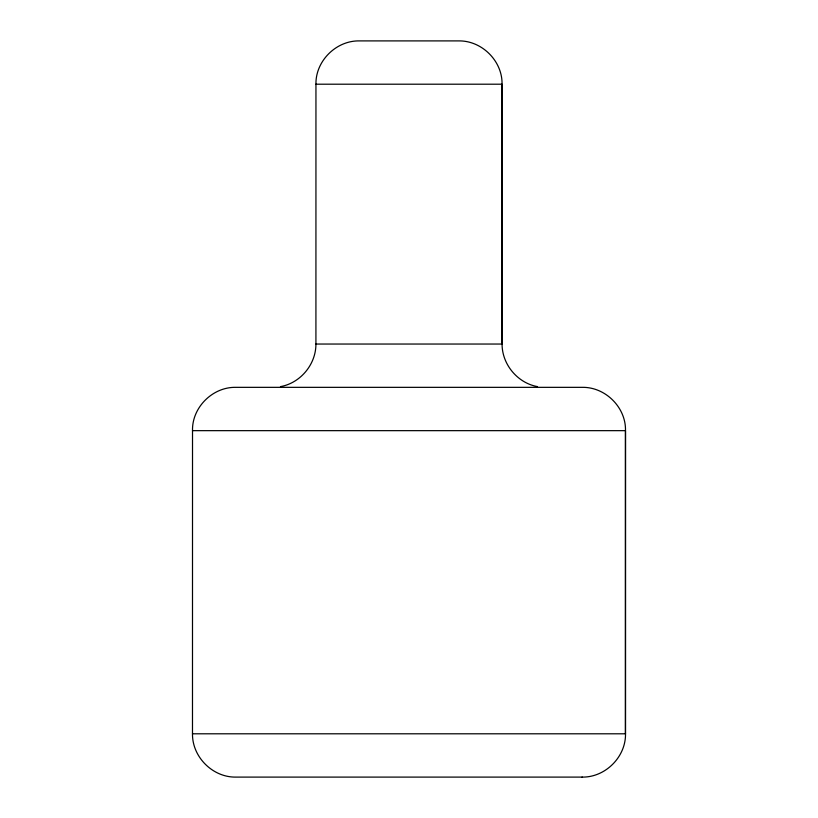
<?xml version="1.0" encoding="UTF-8"?>
<svg xmlns="http://www.w3.org/2000/svg" width="818" height="818" viewBox="0 0 818 818"><rect width="100%" height="100%" fill="white"/><g stroke="black" fill="none" stroke-linecap="round" stroke-linejoin="round"><path stroke-width="1.23" d="M582.222 777.1L235.778 777.1C212.639 777.437 192.169 756.926 192.486 733.797L192.516 430.657C191.903 407.497 212.608 386.883 235.778 387.343L582.222 387.343C605.392 386.883 626.097 407.497 625.484 430.657L625.514 733.797C625.893 757.008 605.248 777.54 582.048 777.1M280.462 386.628C300.472 383.059 316.004 364.337 315.922 344.041L315.952 84.203C315.472 61.053 336.096 40.563 359.194 40.9L458.806 40.9C481.904 40.563 502.528 61.053 502.047 84.203L502.078 344.041C501.996 364.337 517.528 383.059 537.538 386.628M501.812 344.041L502.047 84.203L315.891 84.203M625.422 733.797L625.484 430.657L192.475 430.657M315.891 344.041L502.109 344.041M192.475 733.797L625.525 733.797"/></g></svg>
